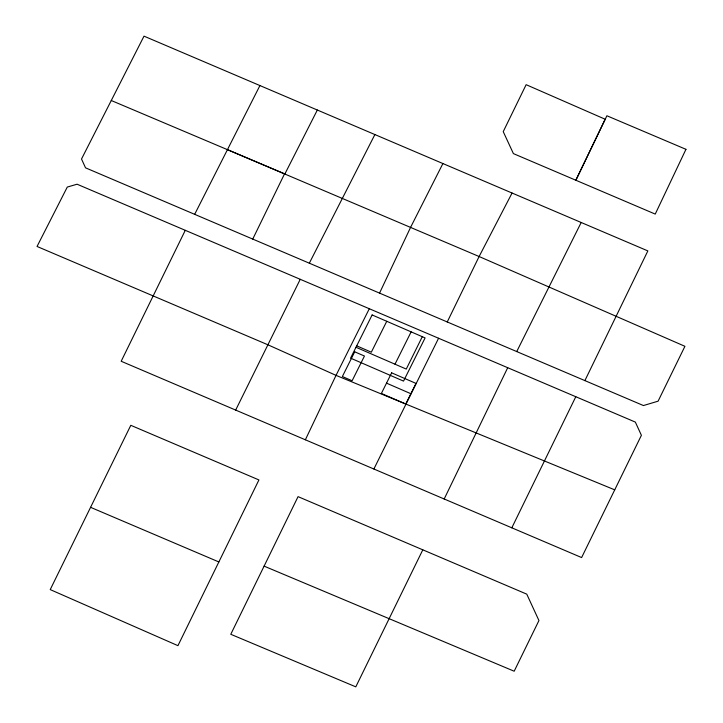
<?xml version="1.0" encoding="UTF-8"?>
<svg xmlns="http://www.w3.org/2000/svg" width="723" height="723" viewBox="0 0 723 723"><rect width="100%" height="100%" fill="white"/><g stroke="black" fill="none" stroke-linecap="round" stroke-linejoin="round"><path stroke-width="1.08" d="M379.548 293.122L410.691 227.139L442.892 163.579M305.368 439.774L336.032 375.373L369.299 308.739M185.269 230.339L121.184 361.265L444.184 498.987L507.691 367.745M584.88 380.623L647.853 250.908L144.004 36.15L81.518 159.015L85.522 167.826L643.425 405.549L658.093 401.175L684.925 346.308L479.114 256.52L227.456 149.661M252.734 239.096L284.564 173.809M218.861 561.952L258.924 479.936L130.8 425.314L50.23 589.597L177.939 645.666L218.861 561.952L90.565 507.32M264.103 566.136L298.057 496.638L526.769 594.152L538.942 620.551L514.18 671.224L264.103 566.136L230.782 634.288L355.797 686.85L422.801 549.832M447.23 321.988L479.114 256.52L512.056 193.05M511.821 527.808L575.797 396.728M300.235 279.322L235.671 410.077M422.286 336.692L406.263 369.082L355.987 347.275M373.899 468.974L438.572 338.265M386.76 321.283L371.333 352.191L356.701 345.847M394.993 364.193L411.134 331.857M581.175 222.521L516.719 351.577M194.668 214.342L259.919 85.567M317.352 110.004L284.88 173.963L111.27 100.506M374.885 134.55L309.317 263.208M614.731 489.851L336.032 375.373L268.088 344.871L37.045 246.462L67.284 187.067L77.081 184.211L635.345 422.096L641.4 435.3L581.617 557.56L444.184 498.987M386.516 383.145L410.89 393.719M685.955 149.318L655.237 214.089L513.402 153.61L503.235 131.64L526.136 84.681L605.196 119.25L575.86 180.235L606.895 115.761L685.955 149.318M372.128 314.948L350.574 358.138L403.533 381.102L425.097 337.912L372.128 314.948M354.704 351.812L342.368 376.529L352.119 380.759L364.455 356.041L354.704 351.812M391.658 372.842L381.373 393.448L405.748 404.021L416.032 383.416L391.658 372.842"/></g></svg>
